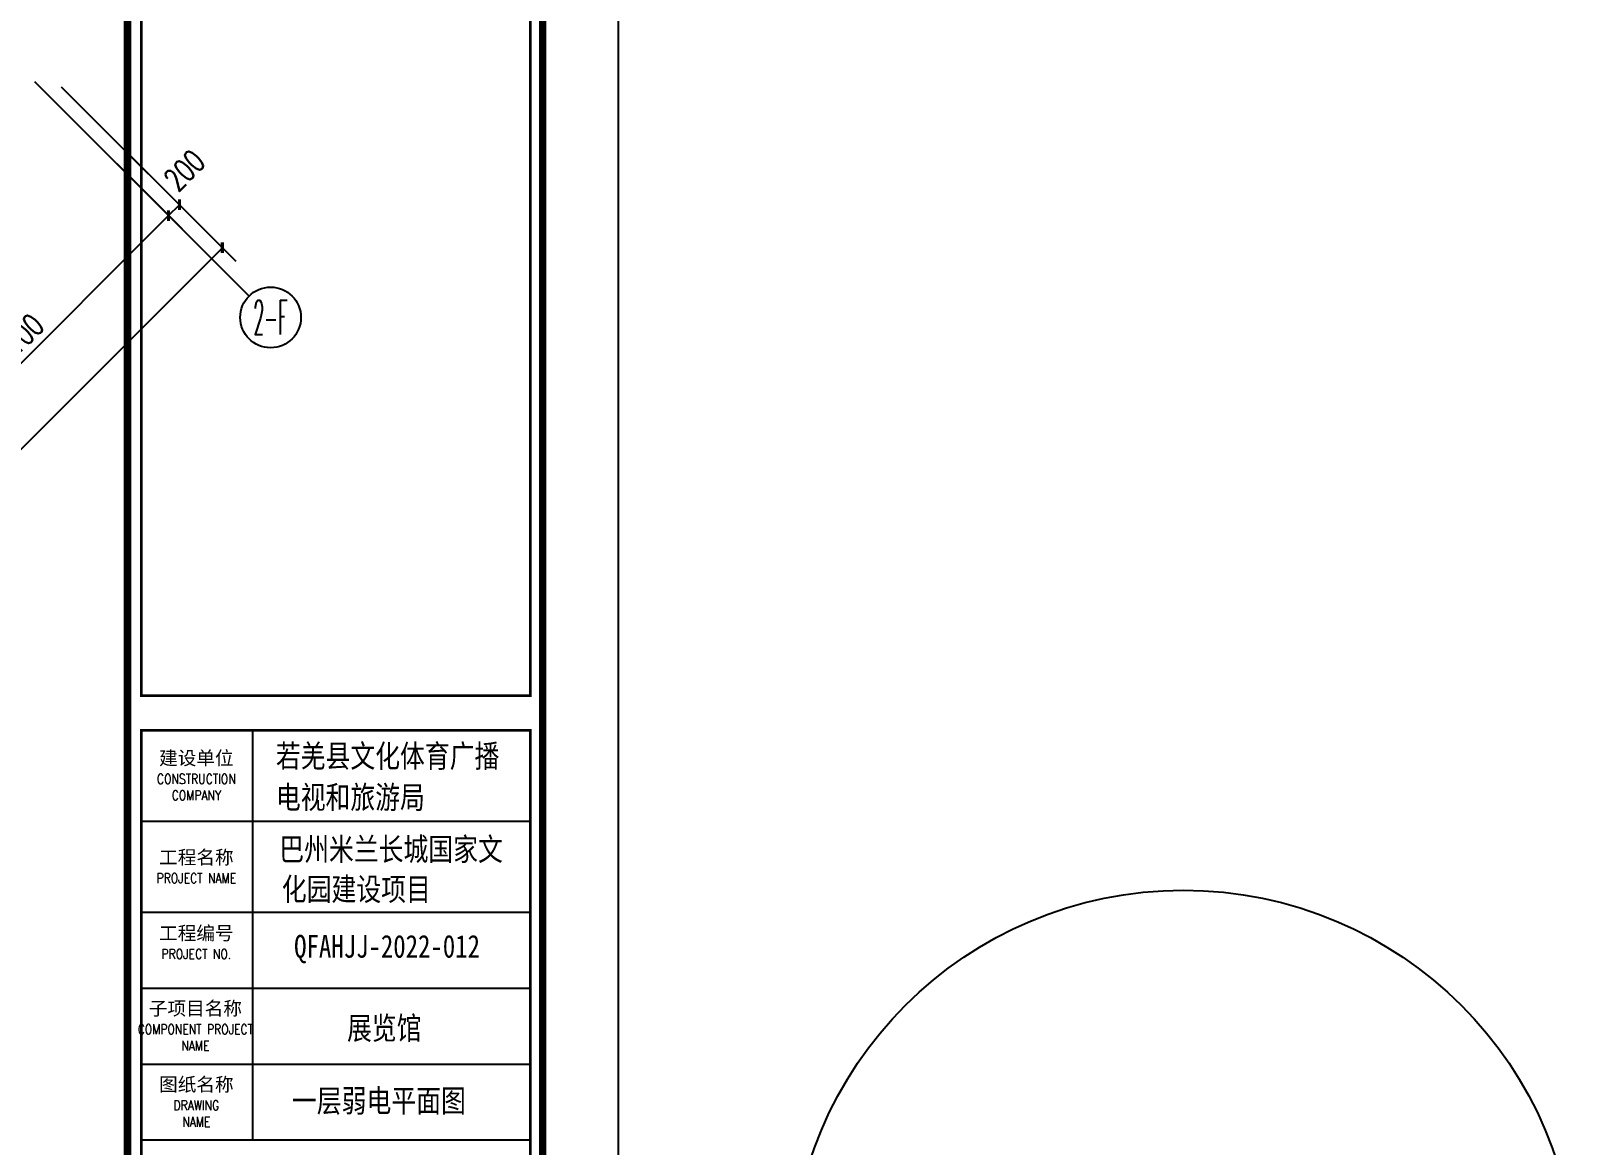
# Model space of a CAD drawing. Extents: x 815029915 to 815825525, y 579155098 to 579748855.
# Drawn here: x 815534118 to 815554481, y 579543135 to 579557822 of the extents above; entities that cross this region are included whole.
import ezdxf
from ezdxf.enums import TextEntityAlignment as Align

# ---------------------------------------------------------------- set-up
doc = ezdxf.new("R2010")
doc.units = 0
doc.header["$LTSCALE"] = 100
doc.header["$MEASUREMENT"] = 0
for name, color, linetype in [('AXIS', 3, 'Continuous'), ('AXIS_TEXT', 7, 'Continuous'), ('PUB_TITLE', 4, 'Continuous'), ('TK', 7, 'Continuous'), ('ZG-图框层', 4, 'Continuous'), ('zm', 1, 'Continuous')]:
    doc.layers.add(name, color=color, linetype=linetype)
doc.styles.add('-宋体', font='', dxfattribs={"width": 0.8})
doc.styles.add('_TCH_AXIS', font='COMPLEX', dxfattribs={"bigfont": 'GBCBIG'})
doc.styles.add('_TCH_DIM_T3', font='SIMPLEX', dxfattribs={"width": 0.705882, "bigfont": 'GBCBIG'})
doc.styles.add('COMPLEX', font='COMPLEX')
doc.styles.add('STYLE2', font='')
doc.styles.add('图签各称', font='')
doc.styles.add('基本字体', font='simplex.shx', dxfattribs={"height": 180, "bigfont": 'hztxt.shx'})
doc.styles.get('-宋体').set_extended_font_data('SimSun')
doc.styles.get('STYLE2').set_extended_font_data('SimHei')
doc.styles.get('图签各称').set_extended_font_data('SimSun')
doc.dimstyles.new('_TCH_ARCH-100', dxfattribs={"dimscale": 100, "dimtxt": 2.975, "dimasz": 1, "dimexe": 2.5, "dimexo": 3, "dimgap": 1, "dimtad": 1, "dimdec": 0, "dimzin": 0, "dimdsep": 46, "dimtxsty": '_TCH_DIM_T3', "dimblk": 'ARCHTICK', "dimcen": 0.09, "dimclrt": 7, "dimazin": 2, "dimtfac": 1, "dimtdec": 0, "dimtix": 1, "dimtmove": 2, "dimatfit": 3, "dimfxl": 0, "dimtolj": 1, "dimtzin": 0, "dimarcsym": 0})

# ---------------------------------------------------------------- blocks, each defined once
blk = doc.blocks.new('CCIAD-TK-A0-图签')
at = {"layer": 'TK'}
for p, q in [((1126.32, 185.4), (1177.39, 185.4)), ((1140.77, 185.4), (1140.77, 131.4)), ((1126.32, 173.4), (1177.39, 173.4)), ((1138.32, 173.4), (1177.39, 173.4)), ((1126.32, 161.4), (1177.39, 161.4)), ((1126.32, 151.4), (1177.39, 151.4)), ((1126.32, 151.4), (1177.39, 151.4)), ((1126.32, 141.4), (1177.39, 141.4)), ((1126.32, 141.4), (1177.39, 141.4)), ((1126.32, 131.4), (1177.39, 131.4))]:
    blk.add_line(p, q, dxfattribs=at)
at = {"layer": 'TK', "const_width": 1}
blk.add_lwpolyline([(1124.29, 10.46), (1124.29, 831)], dxfattribs=at)
at = {"layer": 'TK'}
blk.add_lwpolyline([(1124.29, 10.46), (1179, 10.46), (1179, 831)], dxfattribs=at)
at = {"layer": 'TK', "const_width": 0.347}
for points in [[(1126.12, 756.84), (1177.39, 756.84), (1177.39, 189.94), (1126.12, 189.94)], [(1126.12, 185.4), (1177.39, 185.4), (1177.39, 13.25), (1126.12, 13.25)]]:
    blk.add_lwpolyline(points, close=True, dxfattribs=at)
at = {"layer": 'TK', "char_height": 1.8, "attachment_point": 5, "style": '基本字体'}
for s, insert, width in [('{\\fSimHei|b0|i0|c134|p49;建设单位\\W0.8;\\P\\Fsimplex,hztxt|c134;\\H0.7224x;CONSTRUCTION \\PCOMPANY\\fKaiTi_GB2312|b0|i0|c134|p49;\\H1.3843x; }', (1133.36, 179.4), 11.6), ('{\\fSimHei|b0|i0|c134|p49;工程名称\\fKaiTi_GB2312|b0|i0|c134|p49;\\H1.167x;\\W0.8;\\P\\Fsimplex,hztxt|c134;\\H0.6189x;PROJECT NAME\\H1.3846x; }', (1133.36, 167.4), 11.6), ('{\\fSimHei|b0|i0|c134|p49;工程编号\\W0.8;\\P\\Fsimplex,hztxt|c134;\\H0.7222x;PROJECT NO.}', (1133.36, 157.4), 11.6), ('{\\fSimHei|b0|i0|c134|p49;子项目名称\\W0.8;\\P\\Fsimplex,hztxt|c134;\\H0.7222x;COMPONENT PROJECT NAME\\H1.385x; }', (1133.23, 146.4), 15.6094), ('{\\fSimHei|b0|i0|c134|p49;图纸名称\\W0.8;\\P\\Fsimplex,hztxt|c134;\\H0.7222x;DRAWING \\PNAME }', (1133.36, 136.37), 11.6)]:
    blk.add_mtext(s, dxfattribs=dict(at, insert=insert, width=width))
blk = doc.blocks.new('_AXISO')
blk.add_circle((0, 0), 0.5)
at = {"layer": 'AXIS_TEXT', "style": 'COMPLEX', "width": 1.041667}
blk.add_attdef('A', text='', height=0.56, dxfattribs=at).set_placement((-0.25, -0.28), (0.25, -0.28), align=Align.FIT)
blk = doc.blocks.new('_ArchTick')
at = {"color": 0, "linetype": 'ByBlock', "const_width": 0.4}
blk.add_lwpolyline([(-0.5, -0.5), (0.5, 0.5)], dxfattribs=at)
blk = doc.blocks.new('*D427')
at = {"layer": 'AXIS', "color": 0, "lineweight": -2, "transparency": 16777216}
for p, q in [((815534519, 579557085), (815536817, 579554787)), ((815521721, 579540044), (815536641, 579554964)), ((815519599, 579542165), (815521897, 579539867))]:
    blk.add_line(p, q, dxfattribs=at)
at = {"layer": 'Defpoints', "color": 0, "transparency": 16777216}
for p in [(815534307, 579557297), (815536641, 579554964), (815519387, 579542378)]:
    blk.add_point(p, dxfattribs=at)
at = {"layer": 'AXIS', "color": 0, "lineweight": -2, "transparency": 16777216, "xscale": 100, "yscale": 100, "zscale": 100}
for p, rotation in [((815536641, 579554964), 44.99999999977111), ((815521721, 579540044), 224.9999999997711)]:
    blk.add_blockref('_ArchTick', p, dxfattribs=dict(at, rotation=rotation))
at = {"layer": 'AXIS', "color": 7, "transparency": 16777216, "insert": (815529005, 579547680), "char_height": 297.5, "attachment_point": 5, "rotation": 45, "style": '_TCH_DIM_T3'}
blk.add_mtext('\\A1;21100', dxfattribs=at)
blk = doc.blocks.new('*D433')
at = {"layer": 'AXIS', "color": 0, "lineweight": -2, "transparency": 16777216}
for p, q in [((815534378, 579556944), (815536110, 579555212)), ((815532327, 579551782), (815535933, 579555388)), ((815530772, 579553338), (815532504, 579551605))]:
    blk.add_line(p, q, dxfattribs=at)
at = {"layer": 'Defpoints', "color": 0, "transparency": 16777216}
for p in [(815534166, 579557156), (815535933, 579555388), (815530559, 579553550)]:
    blk.add_point(p, dxfattribs=at)
at = {"layer": 'AXIS', "color": 0, "lineweight": -2, "transparency": 16777216, "xscale": 100, "yscale": 100, "zscale": 100}
for p, rotation in [((815535933, 579555388), 45), ((815532327, 579551782), 225)]:
    blk.add_blockref('_ArchTick', p, dxfattribs=dict(at, rotation=rotation))
at = {"layer": 'AXIS', "color": 7, "transparency": 16777216, "insert": (815533954, 579553761), "char_height": 297.5, "attachment_point": 5, "rotation": 45, "style": '_TCH_DIM_T3'}
blk.add_mtext('\\A1;5100', dxfattribs=at)
blk = doc.blocks.new('*D434')
at = {"layer": 'AXIS', "color": 0, "lineweight": -2, "transparency": 16777216}
for p, q in [((815534519, 579557085), (815536252, 579555353)), ((815534378, 579556944), (815536110, 579555212)), ((815535933, 579555388), (815536075, 579555530))]:
    blk.add_line(p, q, dxfattribs=at)
at = {"layer": 'Defpoints', "color": 0, "transparency": 16777216}
for p in [(815534307, 579557297), (815534166, 579557156), (815536075, 579555530)]:
    blk.add_point(p, dxfattribs=at)
at = {"layer": 'AXIS', "color": 0, "lineweight": -2, "transparency": 16777216, "xscale": 100, "yscale": 100, "zscale": 100}
for p, rotation in [((815536075, 579555530), 45), ((815535933, 579555388), 225)]:
    blk.add_blockref('_ArchTick', p, dxfattribs=dict(at, rotation=rotation))
at = {"layer": 'AXIS', "color": 7, "transparency": 16777216, "insert": (815536142, 579555986), "char_height": 297.5, "attachment_point": 5, "rotation": 45, "style": '_TCH_DIM_T3'}
blk.add_mtext('\\A1;200', dxfattribs=at)
blk = doc.blocks.new('ll')
at = {"layer": 'ZG-图框层'}
blk.add_lwpolyline([(815136770, 579524220), (815255670, 579524220), (815255670, 579608320), (815136770, 579608320)], close=True, dxfattribs=at)

msp = doc.modelspace()

# ---------------------------------------------------------------- linework, layer by layer
at = {"layer": 'AXIS'}
msp.add_line((815534165.7, 579557156.1), (815536994.1, 579554327.6), dxfattribs=at)
at = {"layer": 'ZG-图框层'}
msp.add_lwpolyline([(815422962.6, 579530109.4), (815541862.6, 579530109.4), (815541862.6, 579614209.4), (815422962.6, 579614209.4)], close=True, dxfattribs=at)
at = {"layer": 'ZG-图框层', "const_width": 100}
msp.add_lwpolyline([(815425462.6, 579531109.4), (815540862.6, 579531109.4), (815540862.6, 579613209.4), (815425462.6, 579613209.4)], close=True, dxfattribs=at)
at = {"layer": 'zm', "color": 1}
msp.add_circle((815549304.8, 579541319.3), 5176, dxfattribs=at)

# ---------------------------------------------------------------- block references
at = {"layer": 'AXIS'}
ref = msp.add_blockref('_AXISO', (815537277, 579554044.8), dxfattribs=dict(at, xscale=800, yscale=800, zscale=800))
ref.add_attrib('A', '2-F', dxfattribs={"color": 7, "height": 452.55, "style": '_TCH_AXIS', "width": 0.33871}).set_placement((815537050.7, 579553818.5), (815537503.2, 579553818.5), align=Align.FIT)
at = {"layer": 'TK', "xscale": 100, "yscale": 100, "zscale": 100}
msp.add_blockref('CCIAD-TK-A0-图签', (815422962.6, 579530063.8), dxfattribs=at)
at = {"layer": 'zm', "color": 1}
msp.add_blockref('ll', (286192.5, 5889.5), dxfattribs=at)

# ---------------------------------------------------------------- texts
at = {"layer": 'PUB_TITLE', "style": '-宋体', "width": 0.8}
for s, p in [('若羌县文化体育广播', (815537346.2, 579548114)), ('电视和旅游局', (815537346.2, 579547570.4)), ('巴州米兰长城国家文', (815537391.7, 579546885.4)), ('化园建设项目', (815537424.8, 579546358.6)), ('展览馆', (815538284.1, 579544527.9, 0))]:
    msp.add_text(s, height=300, dxfattribs=at).set_placement(p)
at = {"layer": 'zm', "ltscale": 10, "style": 'STYLE2', "width": 0.8}
msp.add_text('QFAHJJ-2022-012', height=300, dxfattribs=at).set_placement((815538811.7, 579545720.2), align=Align.MIDDLE)
at = {"layer": 'zm', "color": 1, "style": '图签各称', "width": 0.8}
msp.add_text('一层弱电平面图', height=300, dxfattribs=at).set_placement((815537558.1, 579543569.4))

# ---------------------------------------------------------------- dimensions: what is measured, and where the dimension line sits
at = {"layer": 'AXIS'}
for p1, p2, distance, picture, middle in [((815519387.2, 579542377.5), (815534307.1, 579557297.5), -3300, '*D427', (815529004.7, 579547679.9)), ((815530559.5, 579553549.8), (815534165.7, 579557156.1), -2500, '*D433', (815533954.5, 579553761.1))]:
    dim = msp.add_aligned_dim(p1=p1, p2=p2, distance=distance, dimstyle='_TCH_ARCH-100', dxfattribs=at)
    dim.commit()
    dim.dimension.update_dxf_attribs({"geometry": picture, "text_midpoint": middle})
dim = msp.add_linear_dim(base=(815536074.9, 579555529.7), p1=(815534165.7, 579557156.1), p2=(815534307.1, 579557297.5), angle=45, dimstyle='_TCH_ARCH-100', dxfattribs=at)
dim.commit()
dim.dimension.update_dxf_attribs({"geometry": '*D434', "text_midpoint": (815536142.1, 579555985.8), "dimtype": 161})

doc.saveas('drawing.dxf')
